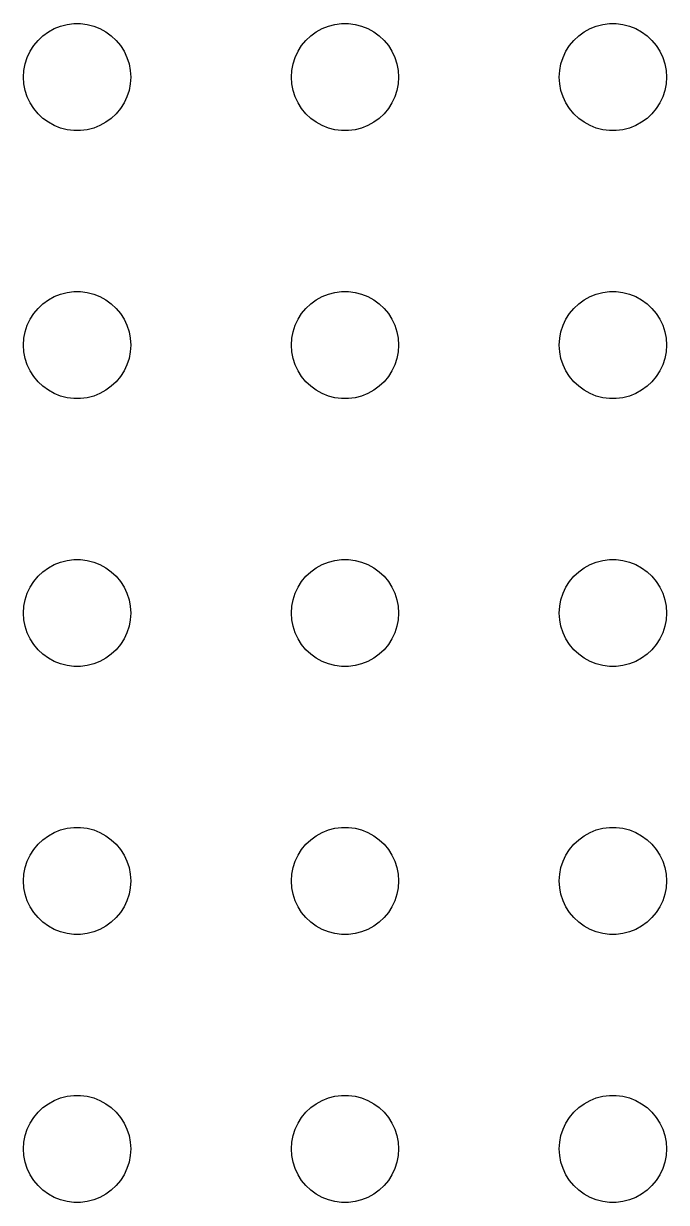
# Model space of a CAD drawing. Header units: metres. Extents: x -150 to 150, y -149 to 149.
# Drawn here: x 51 to 69, y 36 to 69 of the extents above; entities that cross this region are included whole.
import ezdxf

# ---------------------------------------------------------------- set-up
doc = ezdxf.new("R2010")
doc.units = ezdxf.units.M

msp = doc.modelspace()

# ---------------------------------------------------------------- linework, layer by layer
for p, q in [((52.0365, 68.9266), (52.2189, 68.9734)), ((52.2189, 68.9734), (52.4058, 68.997)), ((52.4058, 68.997), (52.5942, 68.997)), ((52.5942, 68.997), (52.7811, 68.9734)), ((52.7811, 68.9734), (52.9635, 68.9266)), ((59.5365, 68.9266), (59.7189, 68.9734)), ((59.7189, 68.9734), (59.9058, 68.997)), ((59.9058, 68.997), (60.0942, 68.997)), ((60.0942, 68.997), (60.2811, 68.9734)), ((60.2811, 68.9734), (60.4635, 68.9266)), ((67.0365, 68.9266), (67.2189, 68.9734)), ((67.2189, 68.9734), (67.4058, 68.997)), ((67.4058, 68.997), (67.5942, 68.997)), ((67.5942, 68.997), (67.7811, 68.9734)), ((67.7811, 68.9734), (67.9635, 68.9266)), ((51.4065, 68.5268), (51.5439, 68.6558)), ((51.5439, 68.6558), (51.6963, 68.7665)), ((51.6963, 68.7665), (51.8613, 68.8572)), ((51.8613, 68.8572), (52.0365, 68.9266)), ((52.9635, 68.9266), (53.1387, 68.8572)), ((53.1387, 68.8572), (53.3037, 68.7665)), ((53.3037, 68.7665), (53.4561, 68.6558)), ((53.4561, 68.6558), (53.5934, 68.5268)), ((58.9065, 68.5268), (59.0439, 68.6558)), ((59.0439, 68.6558), (59.1963, 68.7665)), ((59.1963, 68.7665), (59.3613, 68.8572)), ((59.3613, 68.8572), (59.5365, 68.9266)), ((60.4635, 68.9266), (60.6387, 68.8572)), ((60.6387, 68.8572), (60.8037, 68.7665)), ((60.8037, 68.7665), (60.9561, 68.6558)), ((60.9561, 68.6558), (61.0934, 68.5268)), ((66.4065, 68.5268), (66.5439, 68.6558)), ((66.5439, 68.6558), (66.6963, 68.7665)), ((66.6963, 68.7665), (66.8613, 68.8572)), ((66.8613, 68.8572), (67.0365, 68.9266)), ((67.9635, 68.9266), (68.1387, 68.8572)), ((68.1387, 68.8572), (68.3037, 68.7665)), ((68.3037, 68.7665), (68.4561, 68.6558)), ((68.4561, 68.6558), (68.5934, 68.5268)), ((51.1855, 68.2226), (51.2865, 68.3817)), ((51.2865, 68.3817), (51.4065, 68.5268)), ((53.5934, 68.5268), (53.7135, 68.3817)), ((53.7135, 68.3817), (53.8145, 68.2226)), ((58.6855, 68.2226), (58.7865, 68.3817)), ((58.7865, 68.3817), (58.9065, 68.5268)), ((61.0934, 68.5268), (61.2135, 68.3817)), ((61.2135, 68.3817), (61.3145, 68.2226)), ((66.1855, 68.2226), (66.2865, 68.3817)), ((66.2865, 68.3817), (66.4065, 68.5268)), ((68.5934, 68.5268), (68.7135, 68.3817)), ((68.7135, 68.3817), (68.8145, 68.2226)), ((51.0471, 67.873), (51.1053, 68.0522)), ((51.1053, 68.0522), (51.1855, 68.2226)), ((53.8145, 68.2226), (53.8947, 68.0522)), ((53.8947, 68.0522), (53.9529, 67.873)), ((58.5471, 67.873), (58.6053, 68.0522)), ((58.6053, 68.0522), (58.6855, 68.2226)), ((61.3145, 68.2226), (61.3947, 68.0522)), ((61.3947, 68.0522), (61.4529, 67.873)), ((66.0471, 67.873), (66.1053, 68.0522)), ((66.1053, 68.0522), (66.1855, 68.2226)), ((68.8145, 68.2226), (68.8947, 68.0522)), ((68.8947, 68.0522), (68.9529, 67.873)), ((51, 67.5), (51.0118, 67.688)), ((51.0118, 67.688), (51.0471, 67.873)), ((53.9529, 67.873), (53.9882, 67.688)), ((53.9882, 67.688), (54, 67.5)), ((58.5, 67.5), (58.5118, 67.688)), ((58.5118, 67.688), (58.5471, 67.873)), ((61.4529, 67.873), (61.4882, 67.688)), ((61.4882, 67.688), (61.5, 67.5)), ((66, 67.5), (66.0118, 67.688)), ((66.0118, 67.688), (66.0471, 67.873)), ((68.9529, 67.873), (68.9882, 67.688)), ((68.9882, 67.688), (69, 67.5)), ((51.0118, 67.312), (51, 67.5)), ((51.0471, 67.127), (51.0118, 67.312)), ((53.9882, 67.312), (53.9529, 67.127)), ((54, 67.5), (53.9882, 67.312)), ((58.5118, 67.312), (58.5, 67.5)), ((58.5471, 67.127), (58.5118, 67.312)), ((61.4882, 67.312), (61.4529, 67.127)), ((61.5, 67.5), (61.4882, 67.312)), ((66.0118, 67.312), (66, 67.5)), ((66.0471, 67.127), (66.0118, 67.312)), ((68.9882, 67.312), (68.9529, 67.127)), ((69, 67.5), (68.9882, 67.312)), ((51.1053, 66.9478), (51.0471, 67.127)), ((53.9529, 67.127), (53.8947, 66.9478)), ((58.6053, 66.9478), (58.5471, 67.127)), ((61.4529, 67.127), (61.3947, 66.9478)), ((66.1053, 66.9478), (66.0471, 67.127)), ((68.9529, 67.127), (68.8947, 66.9478)), ((51.1855, 66.7774), (51.1053, 66.9478)), ((51.2865, 66.6183), (51.1855, 66.7774)), ((53.8145, 66.7774), (53.7135, 66.6183)), ((53.8947, 66.9478), (53.8145, 66.7774)), ((58.6855, 66.7774), (58.6053, 66.9478)), ((58.7865, 66.6183), (58.6855, 66.7774)), ((61.3145, 66.7774), (61.2135, 66.6183)), ((61.3947, 66.9478), (61.3145, 66.7774)), ((66.1855, 66.7774), (66.1053, 66.9478)), ((66.2865, 66.6183), (66.1855, 66.7774)), ((68.8145, 66.7774), (68.7135, 66.6183)), ((68.8947, 66.9478), (68.8145, 66.7774)), ((51.4065, 66.4732), (51.2865, 66.6183)), ((51.5439, 66.3442), (51.4065, 66.4732)), ((51.6963, 66.2335), (51.5439, 66.3442)), ((53.4561, 66.3442), (53.3037, 66.2335)), ((53.5934, 66.4732), (53.4561, 66.3442)), ((53.7135, 66.6183), (53.5934, 66.4732)), ((58.9065, 66.4732), (58.7865, 66.6183)), ((59.0439, 66.3442), (58.9065, 66.4732)), ((59.1963, 66.2335), (59.0439, 66.3442)), ((60.9561, 66.3442), (60.8037, 66.2335)), ((61.0934, 66.4732), (60.9561, 66.3442)), ((61.2135, 66.6183), (61.0934, 66.4732)), ((66.4065, 66.4732), (66.2865, 66.6183)), ((66.5439, 66.3442), (66.4065, 66.4732)), ((66.6963, 66.2335), (66.5439, 66.3442)), ((68.4561, 66.3442), (68.3037, 66.2335)), ((68.5934, 66.4732), (68.4561, 66.3442)), ((68.7135, 66.6183), (68.5934, 66.4732)), ((51.8613, 66.1428), (51.6963, 66.2335)), ((52.0365, 66.0734), (51.8613, 66.1428)), ((52.2189, 66.0266), (52.0365, 66.0734)), ((52.4058, 66.003), (52.2189, 66.0266)), ((52.5942, 66.003), (52.4058, 66.003)), ((52.7811, 66.0266), (52.5942, 66.003)), ((52.9635, 66.0734), (52.7811, 66.0266)), ((53.1387, 66.1428), (52.9635, 66.0734)), ((53.3037, 66.2335), (53.1387, 66.1428)), ((59.3613, 66.1428), (59.1963, 66.2335)), ((59.5365, 66.0734), (59.3613, 66.1428)), ((59.7189, 66.0266), (59.5365, 66.0734)), ((59.9058, 66.003), (59.7189, 66.0266)), ((60.0942, 66.003), (59.9058, 66.003)), ((60.2811, 66.0266), (60.0942, 66.003)), ((60.4635, 66.0734), (60.2811, 66.0266)), ((60.6387, 66.1428), (60.4635, 66.0734)), ((60.8037, 66.2335), (60.6387, 66.1428)), ((66.8613, 66.1428), (66.6963, 66.2335)), ((67.0365, 66.0734), (66.8613, 66.1428)), ((67.2189, 66.0266), (67.0365, 66.0734)), ((67.4058, 66.003), (67.2189, 66.0266)), ((67.5942, 66.003), (67.4058, 66.003)), ((67.7811, 66.0266), (67.5942, 66.003)), ((67.9635, 66.0734), (67.7811, 66.0266)), ((68.1387, 66.1428), (67.9635, 66.0734)), ((68.3037, 66.2335), (68.1387, 66.1428)), ((51.8613, 61.3572), (52.0365, 61.4266)), ((52.0365, 61.4266), (52.2189, 61.4734)), ((52.2189, 61.4734), (52.4058, 61.497)), ((52.4058, 61.497), (52.5942, 61.497)), ((52.5942, 61.497), (52.7811, 61.4734)), ((52.7811, 61.4734), (52.9635, 61.4266)), ((52.9635, 61.4266), (53.1387, 61.3572)), ((59.3613, 61.3572), (59.5365, 61.4266)), ((59.5365, 61.4266), (59.7189, 61.4734)), ((59.7189, 61.4734), (59.9058, 61.497)), ((59.9058, 61.497), (60.0942, 61.497)), ((60.0942, 61.497), (60.2811, 61.4734)), ((60.2811, 61.4734), (60.4635, 61.4266)), ((60.4635, 61.4266), (60.6387, 61.3572)), ((66.8613, 61.3572), (67.0365, 61.4266)), ((67.0365, 61.4266), (67.2189, 61.4734)), ((67.2189, 61.4734), (67.4058, 61.497)), ((67.4058, 61.497), (67.5942, 61.497)), ((67.5942, 61.497), (67.7811, 61.4734)), ((67.7811, 61.4734), (67.9635, 61.4266)), ((67.9635, 61.4266), (68.1387, 61.3572)), ((51.4065, 61.0268), (51.5439, 61.1558)), ((51.5439, 61.1558), (51.6963, 61.2665)), ((51.6963, 61.2665), (51.8613, 61.3572)), ((53.1387, 61.3572), (53.3037, 61.2665)), ((53.3037, 61.2665), (53.4561, 61.1558)), ((53.4561, 61.1558), (53.5934, 61.0268)), ((58.9065, 61.0268), (59.0439, 61.1558)), ((59.0439, 61.1558), (59.1963, 61.2665)), ((59.1963, 61.2665), (59.3613, 61.3572)), ((60.6387, 61.3572), (60.8037, 61.2665)), ((60.8037, 61.2665), (60.9561, 61.1558)), ((60.9561, 61.1558), (61.0934, 61.0268)), ((66.4065, 61.0268), (66.5439, 61.1558)), ((66.5439, 61.1558), (66.6963, 61.2665)), ((66.6963, 61.2665), (66.8613, 61.3572)), ((68.1387, 61.3572), (68.3037, 61.2665)), ((68.3037, 61.2665), (68.4561, 61.1558)), ((68.4561, 61.1558), (68.5934, 61.0268)), ((51.1053, 60.5522), (51.1855, 60.7226)), ((51.1855, 60.7226), (51.2865, 60.8817)), ((51.2865, 60.8817), (51.4065, 61.0268)), ((53.5934, 61.0268), (53.7135, 60.8817)), ((53.7135, 60.8817), (53.8145, 60.7226)), ((53.8145, 60.7226), (53.8947, 60.5522)), ((58.6053, 60.5522), (58.6855, 60.7226)), ((58.6855, 60.7226), (58.7865, 60.8817)), ((58.7865, 60.8817), (58.9065, 61.0268)), ((61.0934, 61.0268), (61.2135, 60.8817)), ((61.2135, 60.8817), (61.3145, 60.7226)), ((61.3145, 60.7226), (61.3947, 60.5522)), ((66.1053, 60.5522), (66.1855, 60.7226)), ((66.1855, 60.7226), (66.2865, 60.8817)), ((66.2865, 60.8817), (66.4065, 61.0268)), ((68.5934, 61.0268), (68.7135, 60.8817)), ((68.7135, 60.8817), (68.8145, 60.7226)), ((68.8145, 60.7226), (68.8947, 60.5522)), ((51.0471, 60.373), (51.1053, 60.5522)), ((53.8947, 60.5522), (53.9529, 60.373)), ((58.5471, 60.373), (58.6053, 60.5522)), ((61.3947, 60.5522), (61.4529, 60.373)), ((66.0471, 60.373), (66.1053, 60.5522)), ((68.8947, 60.5522), (68.9529, 60.373)), ((51, 60), (51.0118, 60.188)), ((51.0118, 60.188), (51.0471, 60.373)), ((53.9529, 60.373), (53.9882, 60.188)), ((53.9882, 60.188), (54, 60)), ((58.5, 60), (58.5118, 60.188)), ((58.5118, 60.188), (58.5471, 60.373)), ((61.4529, 60.373), (61.4882, 60.188)), ((61.4882, 60.188), (61.5, 60)), ((66, 60), (66.0118, 60.188)), ((66.0118, 60.188), (66.0471, 60.373)), ((68.9529, 60.373), (68.9882, 60.188)), ((68.9882, 60.188), (69, 60)), ((51.0118, 59.812), (51, 60)), ((51.0471, 59.627), (51.0118, 59.812)), ((53.9882, 59.812), (53.9529, 59.627)), ((54, 60), (53.9882, 59.812)), ((58.5118, 59.812), (58.5, 60)), ((58.5471, 59.627), (58.5118, 59.812)), ((61.4882, 59.812), (61.4529, 59.627)), ((61.5, 60), (61.4882, 59.812)), ((66.0118, 59.812), (66, 60)), ((66.0471, 59.627), (66.0118, 59.812)), ((68.9882, 59.812), (68.9529, 59.627)), ((69, 60), (68.9882, 59.812)), ((51.1053, 59.4478), (51.0471, 59.627)), ((51.1855, 59.2774), (51.1053, 59.4478)), ((53.8947, 59.4478), (53.8145, 59.2774)), ((53.9529, 59.627), (53.8947, 59.4478)), ((58.6053, 59.4478), (58.5471, 59.627)), ((58.6855, 59.2774), (58.6053, 59.4478)), ((61.3947, 59.4478), (61.3145, 59.2774)), ((61.4529, 59.627), (61.3947, 59.4478)), ((66.1053, 59.4478), (66.0471, 59.627)), ((66.1855, 59.2774), (66.1053, 59.4478)), ((68.8947, 59.4478), (68.8145, 59.2774)), ((68.9529, 59.627), (68.8947, 59.4478)), ((51.2865, 59.1183), (51.1855, 59.2774)), ((51.4065, 58.9732), (51.2865, 59.1183)), ((53.7135, 59.1183), (53.5934, 58.9732)), ((53.8145, 59.2774), (53.7135, 59.1183)), ((58.7865, 59.1183), (58.6855, 59.2774)), ((58.9065, 58.9732), (58.7865, 59.1183)), ((61.2135, 59.1183), (61.0934, 58.9732)), ((61.3145, 59.2774), (61.2135, 59.1183)), ((66.2865, 59.1183), (66.1855, 59.2774)), ((66.4065, 58.9732), (66.2865, 59.1183)), ((68.7135, 59.1183), (68.5934, 58.9732)), ((68.8145, 59.2774), (68.7135, 59.1183)), ((51.5439, 58.8442), (51.4065, 58.9732)), ((51.6963, 58.7335), (51.5439, 58.8442)), ((51.8613, 58.6428), (51.6963, 58.7335)), ((53.3037, 58.7335), (53.1387, 58.6428)), ((53.4561, 58.8442), (53.3037, 58.7335)), ((53.5934, 58.9732), (53.4561, 58.8442)), ((59.0439, 58.8442), (58.9065, 58.9732)), ((59.1963, 58.7335), (59.0439, 58.8442)), ((59.3613, 58.6428), (59.1963, 58.7335)), ((60.8037, 58.7335), (60.6387, 58.6428)), ((60.9561, 58.8442), (60.8037, 58.7335)), ((61.0934, 58.9732), (60.9561, 58.8442)), ((66.5439, 58.8442), (66.4065, 58.9732)), ((66.6963, 58.7335), (66.5439, 58.8442)), ((66.8613, 58.6428), (66.6963, 58.7335)), ((68.3037, 58.7335), (68.1387, 58.6428)), ((68.4561, 58.8442), (68.3037, 58.7335)), ((68.5934, 58.9732), (68.4561, 58.8442)), ((52.0365, 58.5734), (51.8613, 58.6428)), ((52.2189, 58.5266), (52.0365, 58.5734)), ((52.4058, 58.503), (52.2189, 58.5266)), ((52.5942, 58.503), (52.4058, 58.503)), ((52.7811, 58.5266), (52.5942, 58.503)), ((52.9635, 58.5734), (52.7811, 58.5266)), ((53.1387, 58.6428), (52.9635, 58.5734)), ((59.5365, 58.5734), (59.3613, 58.6428)), ((59.7189, 58.5266), (59.5365, 58.5734)), ((59.9058, 58.503), (59.7189, 58.5266)), ((60.0942, 58.503), (59.9058, 58.503)), ((60.2811, 58.5266), (60.0942, 58.503)), ((60.4635, 58.5734), (60.2811, 58.5266)), ((60.6387, 58.6428), (60.4635, 58.5734)), ((67.0365, 58.5734), (66.8613, 58.6428)), ((67.2189, 58.5266), (67.0365, 58.5734)), ((67.4058, 58.503), (67.2189, 58.5266)), ((67.5942, 58.503), (67.4058, 58.503)), ((67.7811, 58.5266), (67.5942, 58.503)), ((67.9635, 58.5734), (67.7811, 58.5266)), ((68.1387, 58.6428), (67.9635, 58.5734)), ((51.6963, 53.7665), (51.8613, 53.8572)), ((51.8613, 53.8572), (52.0365, 53.9266)), ((52.0365, 53.9266), (52.2189, 53.9734)), ((52.2189, 53.9734), (52.4058, 53.997)), ((52.4058, 53.997), (52.5942, 53.997)), ((52.5942, 53.997), (52.7811, 53.9734)), ((52.7811, 53.9734), (52.9635, 53.9266)), ((52.9635, 53.9266), (53.1387, 53.8572)), ((53.1387, 53.8572), (53.3037, 53.7665)), ((59.1963, 53.7665), (59.3613, 53.8572)), ((59.3613, 53.8572), (59.5365, 53.9266)), ((59.5365, 53.9266), (59.7189, 53.9734)), ((59.7189, 53.9734), (59.9058, 53.997)), ((59.9058, 53.997), (60.0942, 53.997)), ((60.0942, 53.997), (60.2811, 53.9734)), ((60.2811, 53.9734), (60.4635, 53.9266)), ((60.4635, 53.9266), (60.6387, 53.8572)), ((60.6387, 53.8572), (60.8037, 53.7665)), ((66.6963, 53.7665), (66.8613, 53.8572)), ((66.8613, 53.8572), (67.0365, 53.9266)), ((67.0365, 53.9266), (67.2189, 53.9734)), ((67.2189, 53.9734), (67.4058, 53.997)), ((67.4058, 53.997), (67.5942, 53.997)), ((67.5942, 53.997), (67.7811, 53.9734)), ((67.7811, 53.9734), (67.9635, 53.9266)), ((67.9635, 53.9266), (68.1387, 53.8572)), ((68.1387, 53.8572), (68.3037, 53.7665)), ((51.2865, 53.3817), (51.4065, 53.5268)), ((51.4065, 53.5268), (51.5439, 53.6558)), ((51.5439, 53.6558), (51.6963, 53.7665)), ((53.3037, 53.7665), (53.4561, 53.6558)), ((53.4561, 53.6558), (53.5934, 53.5268)), ((53.5934, 53.5268), (53.7135, 53.3817)), ((58.7865, 53.3817), (58.9065, 53.5268)), ((58.9065, 53.5268), (59.0439, 53.6558)), ((59.0439, 53.6558), (59.1963, 53.7665)), ((60.8037, 53.7665), (60.9561, 53.6558)), ((60.9561, 53.6558), (61.0934, 53.5268)), ((61.0934, 53.5268), (61.2135, 53.3817)), ((66.2865, 53.3817), (66.4065, 53.5268)), ((66.4065, 53.5268), (66.5439, 53.6558)), ((66.5439, 53.6558), (66.6963, 53.7665)), ((68.3037, 53.7665), (68.4561, 53.6558)), ((68.4561, 53.6558), (68.5934, 53.5268)), ((68.5934, 53.5268), (68.7135, 53.3817)), ((51.1053, 53.0522), (51.1855, 53.2226)), ((51.1855, 53.2226), (51.2865, 53.3817)), ((53.7135, 53.3817), (53.8145, 53.2226)), ((53.8145, 53.2226), (53.8947, 53.0522)), ((58.6053, 53.0522), (58.6855, 53.2226)), ((58.6855, 53.2226), (58.7865, 53.3817)), ((61.2135, 53.3817), (61.3145, 53.2226)), ((61.3145, 53.2226), (61.3947, 53.0522)), ((66.1053, 53.0522), (66.1855, 53.2226)), ((66.1855, 53.2226), (66.2865, 53.3817)), ((68.7135, 53.3817), (68.8145, 53.2226)), ((68.8145, 53.2226), (68.8947, 53.0522)), ((51.0118, 52.688), (51.0471, 52.873)), ((51.0471, 52.873), (51.1053, 53.0522)), ((53.8947, 53.0522), (53.9529, 52.873)), ((53.9529, 52.873), (53.9882, 52.688)), ((58.5118, 52.688), (58.5471, 52.873)), ((58.5471, 52.873), (58.6053, 53.0522)), ((61.3947, 53.0522), (61.4529, 52.873)), ((61.4529, 52.873), (61.4882, 52.688)), ((66.0118, 52.688), (66.0471, 52.873)), ((66.0471, 52.873), (66.1053, 53.0522)), ((68.8947, 53.0522), (68.9529, 52.873)), ((68.9529, 52.873), (68.9882, 52.688)), ((51, 52.5), (51.0118, 52.688)), ((51.0118, 52.312), (51, 52.5)), ((53.9882, 52.688), (54, 52.5)), ((54, 52.5), (53.9882, 52.312)), ((58.5, 52.5), (58.5118, 52.688)), ((58.5118, 52.312), (58.5, 52.5)), ((61.4882, 52.688), (61.5, 52.5)), ((61.5, 52.5), (61.4882, 52.312)), ((66, 52.5), (66.0118, 52.688)), ((66.0118, 52.312), (66, 52.5)), ((68.9882, 52.688), (69, 52.5)), ((69, 52.5), (68.9882, 52.312)), ((51.0471, 52.127), (51.0118, 52.312)), ((53.9882, 52.312), (53.9529, 52.127)), ((58.5471, 52.127), (58.5118, 52.312)), ((61.4882, 52.312), (61.4529, 52.127)), ((66.0471, 52.127), (66.0118, 52.312)), ((68.9882, 52.312), (68.9529, 52.127)), ((51.1053, 51.9478), (51.0471, 52.127)), ((51.1855, 51.7774), (51.1053, 51.9478)), ((53.8947, 51.9478), (53.8145, 51.7774)), ((53.9529, 52.127), (53.8947, 51.9478)), ((58.6053, 51.9478), (58.5471, 52.127)), ((58.6855, 51.7774), (58.6053, 51.9478)), ((61.3947, 51.9478), (61.3145, 51.7774)), ((61.4529, 52.127), (61.3947, 51.9478)), ((66.1053, 51.9478), (66.0471, 52.127)), ((66.1855, 51.7774), (66.1053, 51.9478)), ((68.8947, 51.9478), (68.8145, 51.7774)), ((68.9529, 52.127), (68.8947, 51.9478)), ((51.2865, 51.6183), (51.1855, 51.7774)), ((51.4065, 51.4732), (51.2865, 51.6183)), ((51.5439, 51.3442), (51.4065, 51.4732)), ((53.5934, 51.4732), (53.4561, 51.3442)), ((53.7135, 51.6183), (53.5934, 51.4732)), ((53.8145, 51.7774), (53.7135, 51.6183)), ((58.7865, 51.6183), (58.6855, 51.7774)), ((58.9065, 51.4732), (58.7865, 51.6183)), ((59.0439, 51.3442), (58.9065, 51.4732)), ((61.0934, 51.4732), (60.9561, 51.3442)), ((61.2135, 51.6183), (61.0934, 51.4732)), ((61.3145, 51.7774), (61.2135, 51.6183)), ((66.2865, 51.6183), (66.1855, 51.7774)), ((66.4065, 51.4732), (66.2865, 51.6183)), ((66.5439, 51.3442), (66.4065, 51.4732)), ((68.5934, 51.4732), (68.4561, 51.3442)), ((68.7135, 51.6183), (68.5934, 51.4732)), ((68.8145, 51.7774), (68.7135, 51.6183)), ((51.6963, 51.2335), (51.5439, 51.3442)), ((51.8613, 51.1428), (51.6963, 51.2335)), ((52.0365, 51.0734), (51.8613, 51.1428)), ((53.1387, 51.1428), (52.9635, 51.0734)), ((53.3037, 51.2335), (53.1387, 51.1428)), ((53.4561, 51.3442), (53.3037, 51.2335)), ((59.1963, 51.2335), (59.0439, 51.3442)), ((59.3613, 51.1428), (59.1963, 51.2335)), ((59.5365, 51.0734), (59.3613, 51.1428)), ((60.6387, 51.1428), (60.4635, 51.0734)), ((60.8037, 51.2335), (60.6387, 51.1428)), ((60.9561, 51.3442), (60.8037, 51.2335)), ((66.6963, 51.2335), (66.5439, 51.3442)), ((66.8613, 51.1428), (66.6963, 51.2335)), ((67.0365, 51.0734), (66.8613, 51.1428)), ((68.1387, 51.1428), (67.9635, 51.0734)), ((68.3037, 51.2335), (68.1387, 51.1428)), ((68.4561, 51.3442), (68.3037, 51.2335)), ((52.2189, 51.0266), (52.0365, 51.0734)), ((52.4058, 51.003), (52.2189, 51.0266)), ((52.5942, 51.003), (52.4058, 51.003)), ((52.7811, 51.0266), (52.5942, 51.003)), ((52.9635, 51.0734), (52.7811, 51.0266)), ((59.7189, 51.0266), (59.5365, 51.0734)), ((59.9058, 51.003), (59.7189, 51.0266)), ((60.0942, 51.003), (59.9058, 51.003)), ((60.2811, 51.0266), (60.0942, 51.003)), ((60.4635, 51.0734), (60.2811, 51.0266)), ((67.2189, 51.0266), (67.0365, 51.0734)), ((67.4058, 51.003), (67.2189, 51.0266)), ((67.5942, 51.003), (67.4058, 51.003)), ((67.7811, 51.0266), (67.5942, 51.003)), ((67.9635, 51.0734), (67.7811, 51.0266)), ((51.5439, 46.1558), (51.6963, 46.2665)), ((51.6963, 46.2665), (51.8613, 46.3572)), ((51.8613, 46.3572), (52.0365, 46.4266)), ((52.0365, 46.4266), (52.2189, 46.4734)), ((52.2189, 46.4734), (52.4058, 46.497)), ((52.4058, 46.497), (52.5942, 46.497)), ((52.5942, 46.497), (52.7811, 46.4734)), ((52.7811, 46.4734), (52.9635, 46.4266)), ((52.9635, 46.4266), (53.1387, 46.3572)), ((53.1387, 46.3572), (53.3037, 46.2665)), ((53.3037, 46.2665), (53.4561, 46.1558)), ((59.0439, 46.1558), (59.1963, 46.2665)), ((59.1963, 46.2665), (59.3613, 46.3572)), ((59.3613, 46.3572), (59.5365, 46.4266)), ((59.5365, 46.4266), (59.7189, 46.4734)), ((59.7189, 46.4734), (59.9058, 46.497)), ((59.9058, 46.497), (60.0942, 46.497)), ((60.0942, 46.497), (60.2811, 46.4734)), ((60.2811, 46.4734), (60.4635, 46.4266)), ((60.4635, 46.4266), (60.6387, 46.3572)), ((60.6387, 46.3572), (60.8037, 46.2665)), ((60.8037, 46.2665), (60.9561, 46.1558)), ((66.5439, 46.1558), (66.6963, 46.2665)), ((66.6963, 46.2665), (66.8613, 46.3572)), ((66.8613, 46.3572), (67.0365, 46.4266)), ((67.0365, 46.4266), (67.2189, 46.4734)), ((67.2189, 46.4734), (67.4058, 46.497)), ((67.4058, 46.497), (67.5942, 46.497)), ((67.5942, 46.497), (67.7811, 46.4734)), ((67.7811, 46.4734), (67.9635, 46.4266)), ((67.9635, 46.4266), (68.1387, 46.3572)), ((68.1387, 46.3572), (68.3037, 46.2665)), ((68.3037, 46.2665), (68.4561, 46.1558)), ((51.1855, 45.7226), (51.2865, 45.8817)), ((51.2865, 45.8817), (51.4065, 46.0268)), ((51.4065, 46.0268), (51.5439, 46.1558)), ((53.4561, 46.1558), (53.5934, 46.0268)), ((53.5934, 46.0268), (53.7135, 45.8817)), ((53.7135, 45.8817), (53.8145, 45.7226)), ((58.6855, 45.7226), (58.7865, 45.8817)), ((58.7865, 45.8817), (58.9065, 46.0268)), ((58.9065, 46.0268), (59.0439, 46.1558)), ((60.9561, 46.1558), (61.0934, 46.0268)), ((61.0934, 46.0268), (61.2135, 45.8817)), ((61.2135, 45.8817), (61.3145, 45.7226)), ((66.1855, 45.7226), (66.2865, 45.8817)), ((66.2865, 45.8817), (66.4065, 46.0268)), ((66.4065, 46.0268), (66.5439, 46.1558)), ((68.4561, 46.1558), (68.5934, 46.0268)), ((68.5934, 46.0268), (68.7135, 45.8817)), ((68.7135, 45.8817), (68.8145, 45.7226)), ((51.0471, 45.373), (51.1053, 45.5522)), ((51.1053, 45.5522), (51.1855, 45.7226)), ((53.8145, 45.7226), (53.8947, 45.5522)), ((53.8947, 45.5522), (53.9529, 45.373)), ((58.5471, 45.373), (58.6053, 45.5522)), ((58.6053, 45.5522), (58.6855, 45.7226)), ((61.3145, 45.7226), (61.3947, 45.5522)), ((61.3947, 45.5522), (61.4529, 45.373)), ((66.0471, 45.373), (66.1053, 45.5522)), ((66.1053, 45.5522), (66.1855, 45.7226)), ((68.8145, 45.7226), (68.8947, 45.5522)), ((68.8947, 45.5522), (68.9529, 45.373)), ((51.0118, 45.188), (51.0471, 45.373)), ((53.9529, 45.373), (53.9882, 45.188)), ((58.5118, 45.188), (58.5471, 45.373)), ((61.4529, 45.373), (61.4882, 45.188)), ((66.0118, 45.188), (66.0471, 45.373)), ((68.9529, 45.373), (68.9882, 45.188)), ((51, 45), (51.0118, 45.188)), ((51.0118, 44.812), (51, 45)), ((53.9882, 45.188), (54, 45)), ((54, 45), (53.9882, 44.812)), ((58.5, 45), (58.5118, 45.188)), ((58.5118, 44.812), (58.5, 45)), ((61.4882, 45.188), (61.5, 45)), ((61.5, 45), (61.4882, 44.812)), ((66, 45), (66.0118, 45.188)), ((66.0118, 44.812), (66, 45)), ((68.9882, 45.188), (69, 45)), ((69, 45), (68.9882, 44.812)), ((51.0471, 44.627), (51.0118, 44.812)), ((51.1053, 44.4478), (51.0471, 44.627)), ((53.9529, 44.627), (53.8947, 44.4478)), ((53.9882, 44.812), (53.9529, 44.627)), ((58.5471, 44.627), (58.5118, 44.812)), ((58.6053, 44.4478), (58.5471, 44.627)), ((61.4529, 44.627), (61.3947, 44.4478)), ((61.4882, 44.812), (61.4529, 44.627)), ((66.0471, 44.627), (66.0118, 44.812)), ((66.1053, 44.4478), (66.0471, 44.627)), ((68.9529, 44.627), (68.8947, 44.4478)), ((68.9882, 44.812), (68.9529, 44.627)), ((51.1855, 44.2774), (51.1053, 44.4478)), ((51.2865, 44.1183), (51.1855, 44.2774)), ((53.8145, 44.2774), (53.7135, 44.1183)), ((53.8947, 44.4478), (53.8145, 44.2774)), ((58.6855, 44.2774), (58.6053, 44.4478)), ((58.7865, 44.1183), (58.6855, 44.2774)), ((61.3145, 44.2774), (61.2135, 44.1183)), ((61.3947, 44.4478), (61.3145, 44.2774)), ((66.1855, 44.2774), (66.1053, 44.4478)), ((66.2865, 44.1183), (66.1855, 44.2774)), ((68.8145, 44.2774), (68.7135, 44.1183)), ((68.8947, 44.4478), (68.8145, 44.2774)), ((51.4065, 43.9732), (51.2865, 44.1183)), ((51.5439, 43.8442), (51.4065, 43.9732)), ((53.5934, 43.9732), (53.4561, 43.8442)), ((53.7135, 44.1183), (53.5934, 43.9732)), ((58.9065, 43.9732), (58.7865, 44.1183)), ((59.0439, 43.8442), (58.9065, 43.9732)), ((61.0934, 43.9732), (60.9561, 43.8442)), ((61.2135, 44.1183), (61.0934, 43.9732)), ((66.4065, 43.9732), (66.2865, 44.1183)), ((66.5439, 43.8442), (66.4065, 43.9732)), ((68.5934, 43.9732), (68.4561, 43.8442)), ((68.7135, 44.1183), (68.5934, 43.9732)), ((51.6963, 43.7335), (51.5439, 43.8442)), ((51.8613, 43.6428), (51.6963, 43.7335)), ((52.0365, 43.5734), (51.8613, 43.6428)), ((52.2189, 43.5266), (52.0365, 43.5734)), ((52.9635, 43.5734), (52.7811, 43.5266)), ((53.1387, 43.6428), (52.9635, 43.5734)), ((53.3037, 43.7335), (53.1387, 43.6428)), ((53.4561, 43.8442), (53.3037, 43.7335)), ((59.1963, 43.7335), (59.0439, 43.8442)), ((59.3613, 43.6428), (59.1963, 43.7335)), ((59.5365, 43.5734), (59.3613, 43.6428)), ((59.7189, 43.5266), (59.5365, 43.5734)), ((60.4635, 43.5734), (60.2811, 43.5266)), ((60.6387, 43.6428), (60.4635, 43.5734)), ((60.8037, 43.7335), (60.6387, 43.6428)), ((60.9561, 43.8442), (60.8037, 43.7335)), ((66.6963, 43.7335), (66.5439, 43.8442)), ((66.8613, 43.6428), (66.6963, 43.7335)), ((67.0365, 43.5734), (66.8613, 43.6428)), ((67.2189, 43.5266), (67.0365, 43.5734)), ((67.9635, 43.5734), (67.7811, 43.5266)), ((68.1387, 43.6428), (67.9635, 43.5734)), ((68.3037, 43.7335), (68.1387, 43.6428)), ((68.4561, 43.8442), (68.3037, 43.7335)), ((52.4058, 43.503), (52.2189, 43.5266)), ((52.5942, 43.503), (52.4058, 43.503)), ((52.7811, 43.5266), (52.5942, 43.503)), ((59.9058, 43.503), (59.7189, 43.5266)), ((60.0942, 43.503), (59.9058, 43.503)), ((60.2811, 43.5266), (60.0942, 43.503)), ((67.4058, 43.503), (67.2189, 43.5266)), ((67.5942, 43.503), (67.4058, 43.503)), ((67.7811, 43.5266), (67.5942, 43.503)), ((52.0365, 38.9266), (52.2189, 38.9734)), ((52.2189, 38.9734), (52.4058, 38.997)), ((52.4058, 38.997), (52.5942, 38.997)), ((52.5942, 38.997), (52.7811, 38.9734)), ((52.7811, 38.9734), (52.9635, 38.9266)), ((59.5365, 38.9266), (59.7189, 38.9734)), ((59.7189, 38.9734), (59.9058, 38.997)), ((59.9058, 38.997), (60.0942, 38.997)), ((60.0942, 38.997), (60.2811, 38.9734)), ((60.2811, 38.9734), (60.4635, 38.9266)), ((67.0365, 38.9266), (67.2189, 38.9734)), ((67.2189, 38.9734), (67.4058, 38.997)), ((67.4058, 38.997), (67.5942, 38.997)), ((67.5942, 38.997), (67.7811, 38.9734)), ((67.7811, 38.9734), (67.9635, 38.9266)), ((51.4065, 38.5268), (51.5439, 38.6558)), ((51.5439, 38.6558), (51.6963, 38.7665)), ((51.6963, 38.7665), (51.8613, 38.8572)), ((51.8613, 38.8572), (52.0365, 38.9266)), ((52.9635, 38.9266), (53.1387, 38.8572)), ((53.1387, 38.8572), (53.3037, 38.7665)), ((53.3037, 38.7665), (53.4561, 38.6558)), ((53.4561, 38.6558), (53.5934, 38.5268)), ((58.9065, 38.5268), (59.0439, 38.6558)), ((59.0439, 38.6558), (59.1963, 38.7665)), ((59.1963, 38.7665), (59.3613, 38.8572)), ((59.3613, 38.8572), (59.5365, 38.9266)), ((60.4635, 38.9266), (60.6387, 38.8572)), ((60.6387, 38.8572), (60.8037, 38.7665)), ((60.8037, 38.7665), (60.9561, 38.6558)), ((60.9561, 38.6558), (61.0934, 38.5268)), ((66.4065, 38.5268), (66.5439, 38.6558)), ((66.5439, 38.6558), (66.6963, 38.7665)), ((66.6963, 38.7665), (66.8613, 38.8572)), ((66.8613, 38.8572), (67.0365, 38.9266)), ((67.9635, 38.9266), (68.1387, 38.8572)), ((68.1387, 38.8572), (68.3037, 38.7665)), ((68.3037, 38.7665), (68.4561, 38.6558)), ((68.4561, 38.6558), (68.5934, 38.5268)), ((51.1855, 38.2226), (51.2865, 38.3817)), ((51.2865, 38.3817), (51.4065, 38.5268)), ((53.5934, 38.5268), (53.7135, 38.3817)), ((53.7135, 38.3817), (53.8145, 38.2226)), ((58.6855, 38.2226), (58.7865, 38.3817)), ((58.7865, 38.3817), (58.9065, 38.5268)), ((61.0934, 38.5268), (61.2135, 38.3817)), ((61.2135, 38.3817), (61.3145, 38.2226)), ((66.1855, 38.2226), (66.2865, 38.3817)), ((66.2865, 38.3817), (66.4065, 38.5268)), ((68.5934, 38.5268), (68.7135, 38.3817)), ((68.7135, 38.3817), (68.8145, 38.2226)), ((51.0471, 37.873), (51.1053, 38.0522)), ((51.1053, 38.0522), (51.1855, 38.2226)), ((53.8145, 38.2226), (53.8947, 38.0522)), ((53.8947, 38.0522), (53.9529, 37.873)), ((58.5471, 37.873), (58.6053, 38.0522)), ((58.6053, 38.0522), (58.6855, 38.2226)), ((61.3145, 38.2226), (61.3947, 38.0522)), ((61.3947, 38.0522), (61.4529, 37.873)), ((66.0471, 37.873), (66.1053, 38.0522)), ((66.1053, 38.0522), (66.1855, 38.2226)), ((68.8145, 38.2226), (68.8947, 38.0522)), ((68.8947, 38.0522), (68.9529, 37.873)), ((51, 37.5), (51.0118, 37.688)), ((51.0118, 37.688), (51.0471, 37.873)), ((53.9529, 37.873), (53.9882, 37.688)), ((53.9882, 37.688), (54, 37.5)), ((58.5, 37.5), (58.5118, 37.688)), ((58.5118, 37.688), (58.5471, 37.873)), ((61.4529, 37.873), (61.4882, 37.688)), ((61.4882, 37.688), (61.5, 37.5)), ((66, 37.5), (66.0118, 37.688)), ((66.0118, 37.688), (66.0471, 37.873)), ((68.9529, 37.873), (68.9882, 37.688)), ((68.9882, 37.688), (69, 37.5)), ((51.0118, 37.312), (51, 37.5)), ((51.0471, 37.127), (51.0118, 37.312)), ((53.9882, 37.312), (53.9529, 37.127)), ((54, 37.5), (53.9882, 37.312)), ((58.5118, 37.312), (58.5, 37.5)), ((58.5471, 37.127), (58.5118, 37.312)), ((61.4882, 37.312), (61.4529, 37.127)), ((61.5, 37.5), (61.4882, 37.312)), ((66.0118, 37.312), (66, 37.5)), ((66.0471, 37.127), (66.0118, 37.312)), ((68.9882, 37.312), (68.9529, 37.127)), ((69, 37.5), (68.9882, 37.312)), ((51.1053, 36.9478), (51.0471, 37.127)), ((53.9529, 37.127), (53.8947, 36.9478)), ((58.6053, 36.9478), (58.5471, 37.127)), ((61.4529, 37.127), (61.3947, 36.9478)), ((66.1053, 36.9478), (66.0471, 37.127)), ((68.9529, 37.127), (68.8947, 36.9478)), ((51.1855, 36.7774), (51.1053, 36.9478)), ((51.2865, 36.6183), (51.1855, 36.7774)), ((53.8145, 36.7774), (53.7135, 36.6183)), ((53.8947, 36.9478), (53.8145, 36.7774)), ((58.6855, 36.7774), (58.6053, 36.9478)), ((58.7865, 36.6183), (58.6855, 36.7774)), ((61.3145, 36.7774), (61.2135, 36.6183)), ((61.3947, 36.9478), (61.3145, 36.7774)), ((66.1855, 36.7774), (66.1053, 36.9478)), ((66.2865, 36.6183), (66.1855, 36.7774)), ((68.8145, 36.7774), (68.7135, 36.6183)), ((68.8947, 36.9478), (68.8145, 36.7774)), ((51.4065, 36.4732), (51.2865, 36.6183)), ((51.5439, 36.3442), (51.4065, 36.4732)), ((51.6963, 36.2335), (51.5439, 36.3442)), ((53.4561, 36.3442), (53.3037, 36.2335)), ((53.5934, 36.4732), (53.4561, 36.3442)), ((53.7135, 36.6183), (53.5934, 36.4732)), ((58.9065, 36.4732), (58.7865, 36.6183)), ((59.0439, 36.3442), (58.9065, 36.4732)), ((59.1963, 36.2335), (59.0439, 36.3442)), ((60.9561, 36.3442), (60.8037, 36.2335)), ((61.0934, 36.4732), (60.9561, 36.3442)), ((61.2135, 36.6183), (61.0934, 36.4732)), ((66.4065, 36.4732), (66.2865, 36.6183)), ((66.5439, 36.3442), (66.4065, 36.4732)), ((66.6963, 36.2335), (66.5439, 36.3442)), ((68.4561, 36.3442), (68.3037, 36.2335)), ((68.5934, 36.4732), (68.4561, 36.3442)), ((68.7135, 36.6183), (68.5934, 36.4732)), ((51.8613, 36.1428), (51.6963, 36.2335)), ((52.0365, 36.0734), (51.8613, 36.1428)), ((52.2189, 36.0266), (52.0365, 36.0734)), ((52.4058, 36.003), (52.2189, 36.0266)), ((52.5942, 36.003), (52.4058, 36.003)), ((52.7811, 36.0266), (52.5942, 36.003)), ((52.9635, 36.0734), (52.7811, 36.0266)), ((53.1387, 36.1428), (52.9635, 36.0734)), ((53.3037, 36.2335), (53.1387, 36.1428)), ((59.3613, 36.1428), (59.1963, 36.2335)), ((59.5365, 36.0734), (59.3613, 36.1428)), ((59.7189, 36.0266), (59.5365, 36.0734)), ((59.9058, 36.003), (59.7189, 36.0266)), ((60.0942, 36.003), (59.9058, 36.003)), ((60.2811, 36.0266), (60.0942, 36.003)), ((60.4635, 36.0734), (60.2811, 36.0266)), ((60.6387, 36.1428), (60.4635, 36.0734)), ((60.8037, 36.2335), (60.6387, 36.1428)), ((66.8613, 36.1428), (66.6963, 36.2335)), ((67.0365, 36.0734), (66.8613, 36.1428)), ((67.2189, 36.0266), (67.0365, 36.0734)), ((67.4058, 36.003), (67.2189, 36.0266)), ((67.5942, 36.003), (67.4058, 36.003)), ((67.7811, 36.0266), (67.5942, 36.003)), ((67.9635, 36.0734), (67.7811, 36.0266)), ((68.1387, 36.1428), (67.9635, 36.0734)), ((68.3037, 36.2335), (68.1387, 36.1428))]:
    msp.add_line(p, q)

doc.saveas('drawing.dxf')
